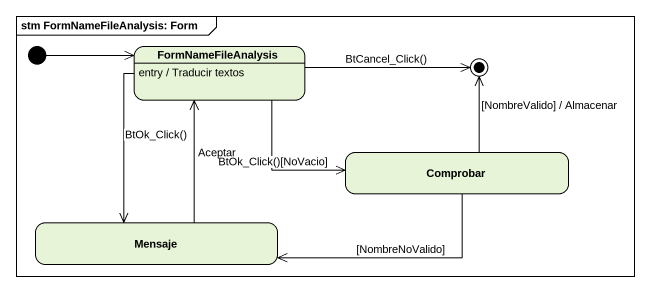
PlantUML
@startuml
mainframe stm FormNameFileAnalysis: Form
hide empty description
state FormNameFileAnalysis
FormNameFileAnalysis : entry / Traducir textos
state Comprobar
state Mensaje
[*] -right-> FormNameFileAnalysis
FormNameFileAnalysis -right-> Comprobar : BtOk_Click()[NoVacio]
FormNameFileAnalysis --> Mensaje : BtOk_Click()
Comprobar -left-> Mensaje : [NombreNoValido]
Mensaje -up-> FormNameFileAnalysis : Aceptar
FormNameFileAnalysis -right-> [*] : BtCancel_Click()
Comprobar -up-> [*] : [NombreValido] / Almacenar
@enduml
